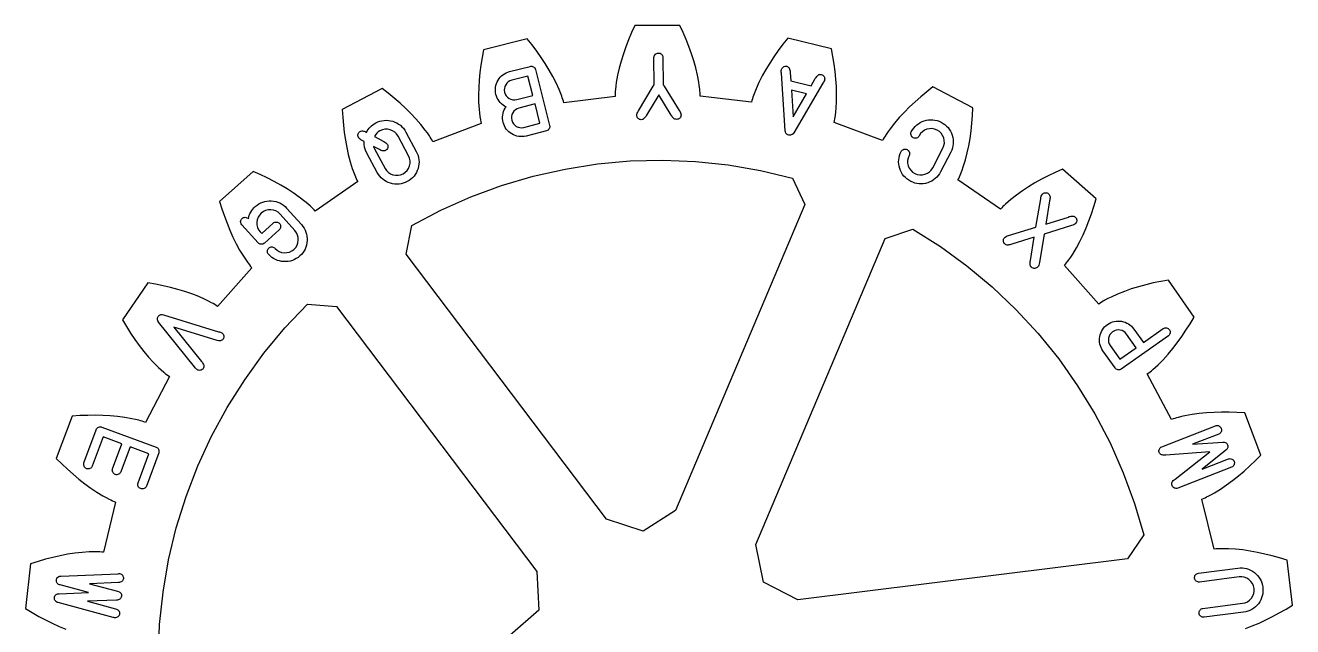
# Model space of a CAD drawing. Extents: x 6 to 255, y 30 to 363.
# Drawn here: x 88.8 to 171.8, y 240.1 to 279.5 of the extents above; entities that cross this region are included whole.
import ezdxf

# ---------------------------------------------------------------- set-up
doc = ezdxf.new("R2010")
doc.units = 0
doc.layers.add('Cut', color=7, linetype='CONTINUOUS')
doc.layers.add('Engrave', color=7, linetype='CONTINUOUS')

msp = doc.modelspace()

# ---------------------------------------------------------------- linework, layer by layer
at = {"layer": 'Cut', "color": 7}
for p, q in [((128.710361, 279.536975), (128.499384, 279.071289)), ((131.661808, 279.54554), (128.710361, 279.536975)), ((131.661737, 279.545469), (131.661808, 279.54554)), ((131.87542, 279.080685), (131.661737, 279.545469)), ((121.652476, 278.660601), (118.788484, 277.946068)), ((121.971195, 278.260733), (121.652476, 278.660601)), ((122.275042, 277.856358), (121.971195, 278.260733)), ((128.303281, 278.605152), (128.123408, 278.138114)), ((128.499384, 279.071289), (128.303281, 278.605152)), ((132.074227, 278.614999), (131.87542, 279.080685)), ((132.256354, 278.149764), (132.074227, 278.614999)), ((138.407694, 278.305745), (138.106103, 277.899566)), ((138.724613, 278.707416), (138.407694, 278.305745)), ((141.59221, 278.009113), (138.724613, 278.707416)), ((118.695168, 277.443416), (118.616726, 276.943469)), ((118.788484, 277.946068), (118.695168, 277.443416)), ((122.56401, 277.447474), (122.275042, 277.856358)), ((122.836749, 277.034984), (122.56401, 277.447474)), ((127.959765, 277.671527), (127.813702, 277.204939)), ((128.123408, 278.138114), (127.959765, 277.671527)), ((132.422702, 277.683628), (132.256354, 278.149764)), ((132.571471, 277.217942), (132.422702, 277.683628)), ((137.81984, 277.489781), (137.549354, 277.075487)), ((138.106103, 277.899566), (137.81984, 277.489781)), ((141.688684, 277.506461), (141.59221, 278.009113)), ((141.769829, 277.007415), (141.688684, 277.506461)), ((118.616726, 276.943469), (118.553613, 276.447579)), ((123.09236, 276.618436), (122.836749, 277.034984)), ((123.330387, 276.197831), (123.09236, 276.618436)), ((127.686124, 276.738803), (127.57838, 276.273568)), ((127.813702, 277.204939), (127.686124, 276.738803)), ((132.701754, 276.752256), (132.571471, 277.217942)), ((132.811751, 276.287923), (132.701754, 276.752256)), ((137.296, 276.657587), (137.060226, 276.23563)), ((137.549354, 277.075487), (137.296, 276.657587)), ((141.835645, 276.511526), (141.769829, 277.007415)), ((118.50673, 275.955295), (118.476525, 275.467069)), ((118.553613, 276.447579), (118.50673, 275.955295)), ((123.548578, 275.772718), (123.330387, 276.197831)), ((123.74513, 275.343548), (123.548578, 275.772718)), ((127.493177, 275.809234), (127.459817, 275.577519)), ((127.57838, 276.273568), (127.493177, 275.809234)), ((132.899659, 275.82404), (132.811751, 276.287923)), ((132.934371, 275.592775), (132.899659, 275.82404)), ((136.84474, 275.809164), (136.650441, 275.379092)), ((137.060226, 276.23563), (136.84474, 275.809164)), ((141.885236, 276.019693), (141.835645, 276.511526)), ((141.918146, 275.531467), (141.885236, 276.019693)), ((112.145803, 275.405758), (109.536069, 274.027184)), ((112.551079, 275.093798), (112.145803, 275.405758)), ((112.942833, 274.774175), (112.551079, 275.093798)), ((118.476525, 275.467069), (118.4639, 274.983802)), ((118.4639, 274.983802), (118.470663, 274.506395)), ((123.833941, 275.12716), (123.74513, 275.343548)), ((123.915536, 274.909419), (123.833941, 275.12716)), ((127.412044, 275.001385), (127.410659, 274.886879)), ((127.416545, 275.116341), (127.412044, 275.001385)), ((127.424208, 275.231297), (127.416545, 275.116341)), ((127.433671, 275.346704), (127.424208, 275.231297)), ((127.459817, 275.577519), (127.433671, 275.346704)), ((132.96142, 275.361961), (132.934371, 275.592775)), ((132.971784, 275.246554), (132.96142, 275.361961)), ((132.980347, 275.131598), (132.971784, 275.246554)), ((132.985309, 275.016641), (132.980347, 275.131598)), ((132.987618, 274.902136), (132.985309, 275.016641)), ((136.48229, 274.944062), (136.444873, 274.834515)), ((136.562533, 275.162253), (136.48229, 274.944062)), ((136.650441, 275.379092), (136.562533, 275.162253)), ((141.933472, 275.04865), (141.918146, 275.531467)), ((141.928971, 274.571243), (141.933472, 275.04865)), ((147.845404, 275.191107), (147.455455, 274.869229)), ((148.249329, 275.505321), (147.845404, 275.191107)), ((150.866276, 274.141173), (148.249329, 275.505321)), ((113.321061, 274.446437), (112.942833, 274.774175)), ((113.684414, 274.111035), (113.321061, 274.446437)), ((114.032438, 273.767969), (113.684414, 274.111035)), ((118.470663, 274.506395), (118.499065, 274.0353)), ((123.953403, 274.800323), (123.915536, 274.909419)), ((123.988568, 274.690326), (123.953403, 274.800323)), ((124.021477, 274.580328), (123.988568, 274.690326)), ((124.050779, 274.469429), (124.021477, 274.580328)), ((127.410659, 274.886879), (124.050779, 274.469429)), ((136.3493, 274.50317), (132.987618, 274.902136)), ((136.378152, 274.614069), (136.3493, 274.50317)), ((136.410161, 274.724518), (136.378152, 274.614069)), ((136.444873, 274.834515), (136.410161, 274.724518)), ((141.881638, 273.86708), (141.903727, 274.099697)), ((141.903727, 274.099697), (141.928971, 274.571243)), ((146.71748, 274.202031), (146.371259, 273.857163)), ((147.07948, 274.539237), (146.71748, 274.202031)), ((147.455455, 274.869229), (147.07948, 274.539237)), ((150.839679, 273.629955), (150.866276, 274.141173)), ((109.536069, 274.027184), (109.565372, 273.516417)), ((109.565372, 273.516417), (109.6091, 273.012412)), ((114.364233, 273.416338), (114.032438, 273.767969)), ((114.677997, 273.055691), (114.364233, 273.416338)), ((118.499065, 274.0353), (118.522054, 273.802682)), ((118.522054, 273.802682), (118.552256, 273.571868)), ((118.552256, 273.571868), (118.570282, 273.457362)), ((118.570282, 273.457362), (118.590571, 273.344209)), ((118.590571, 273.344209), (118.61356, 273.231507)), ((141.76805, 273.183653), (141.793744, 273.295454)), ((141.793744, 273.295454), (141.815833, 273.408156)), ((141.815833, 273.408156), (141.83566, 273.52176)), ((141.83566, 273.52176), (141.852786, 273.636265)), ((141.852786, 273.636265), (141.881638, 273.86708)), ((146.041718, 273.503277), (145.730209, 273.141278)), ((146.371259, 273.857163), (146.041718, 273.503277)), ((150.799107, 273.125951), (150.839679, 273.629955)), ((109.6091, 273.012412), (109.666353, 272.515621)), ((109.666353, 272.515621), (109.738483, 272.026493)), ((114.971473, 272.686028), (114.677997, 273.055691)), ((115.108972, 272.497589), (114.971473, 272.686028)), ((115.240607, 272.305545), (115.108972, 272.497589)), ((118.639257, 273.119706), (115.477282, 271.910185)), ((118.61356, 273.231507), (118.639257, 273.119706)), ((144.936785, 271.991714), (141.76805, 273.183653)), ((145.30149, 272.580471), (145.171207, 272.387976)), ((145.438986, 272.770262), (145.30149, 272.580471)), ((145.730209, 273.141278), (145.438986, 272.770262)), ((150.675134, 272.13913), (150.744558, 272.628708)), ((150.744558, 272.628708), (150.799107, 273.125951)), ((109.738483, 272.026493), (109.82594, 271.545029)), ((115.303269, 272.208621), (115.240607, 272.305545)), ((115.364128, 272.110344), (115.303269, 272.208621)), ((115.422283, 272.011167), (115.364128, 272.110344)), ((115.477282, 271.910185), (115.422283, 272.011167)), ((144.991334, 272.092696), (144.936785, 271.991714)), ((145.049037, 272.191874), (144.991334, 272.092696)), ((145.108996, 272.290601), (145.049037, 272.191874)), ((145.171207, 272.387976), (145.108996, 272.290601)), ((150.48895, 271.185218), (150.589931, 271.657666)), ((150.589931, 271.657666), (150.675134, 272.13913)), ((109.82594, 271.545029), (109.929626, 271.073483)), ((109.929626, 271.073483), (110.050893, 270.610953)), ((150.370838, 270.722237), (150.48895, 271.185218)), ((103.694035, 269.970803), (101.490481, 268.007529)), ((104.162426, 269.764783), (103.694035, 269.970803)), ((110.050893, 270.610953), (110.190644, 270.160144)), ((110.190644, 270.160144), (110.269085, 269.940149)), ((122.036134, 269.657493), (124.131946, 270.129942)), ((124.131946, 270.129942), (126.253904, 270.464442)), ((126.253904, 270.464442), (128.393443, 270.659643)), ((128.393443, 270.659643), (130.541098, 270.714191)), ((130.541098, 270.714191), (132.688303, 270.628087)), ((132.688303, 270.628087), (134.824685, 270.401781)), ((134.824685, 270.401781), (136.941685, 270.036626)), ((136.941685, 270.036626), (139.030284, 269.533073)), ((150.072852, 269.832791), (150.156252, 270.04963)), ((150.156252, 270.04963), (150.233342, 270.270526)), ((150.233342, 270.270526), (150.370838, 270.722237)), ((156.7304, 270.117252), (156.263364, 269.908528)), ((158.945227, 268.1657), (156.7304, 270.117252)), ((104.619546, 269.547944), (104.162426, 269.764783)), ((105.064946, 269.320286), (104.619546, 269.547944)), ((105.497722, 269.081808), (105.064946, 269.320286)), ((110.546333, 269.304959), (107.765292, 267.374144)), ((110.269085, 269.940149), (110.353386, 269.72331)), ((110.353386, 269.72331), (110.398016, 269.616468)), ((110.398016, 269.616468), (110.444901, 269.51143)), ((110.444901, 269.51143), (110.494039, 269.407293)), ((110.494039, 269.407293), (110.546333, 269.304959)), ((119.975487, 269.048901), (122.036134, 269.657493)), ((139.030284, 269.533073), (139.850305, 267.805573)), ((149.882161, 269.413538), (149.933554, 269.515872)), ((152.673571, 267.498051), (149.882161, 269.413538)), ((149.933554, 269.515872), (149.982692, 269.620009)), ((149.982692, 269.620009), (150.028675, 269.725949)), ((150.028675, 269.725949), (150.072852, 269.832791)), ((154.931674, 269.217888), (154.512871, 268.965885)), ((155.363549, 269.459071), (154.931674, 269.217888)), ((155.807596, 269.688983), (155.363549, 269.459071)), ((156.263364, 269.908528), (155.807596, 269.688983)), ((105.917876, 268.83206), (105.497722, 269.081808)), ((106.324506, 268.569689), (105.917876, 268.83206)), ((106.714907, 268.295146), (106.324506, 268.569689)), ((107.088177, 268.006178), (106.714907, 268.295146)), ((115.996197, 267.434553), (117.95947, 268.306869)), ((117.95947, 268.306869), (119.975487, 269.048901)), ((153.718997, 268.424464), (153.347079, 268.133692)), ((154.108046, 268.701711), (153.718997, 268.424464)), ((154.512871, 268.965885), (154.108046, 268.701711)), ((101.490481, 268.007529), (101.641051, 267.518852)), ((101.641051, 267.518852), (101.803793, 267.040093)), ((107.267599, 267.856058), (107.088177, 268.006178)), ((107.44116, 267.701431), (107.267599, 267.856058)), ((107.525011, 267.622089), (107.44116, 267.701431)), ((107.607509, 267.540943), (107.525011, 267.622089)), ((107.687753, 267.458896), (107.607509, 267.540943)), ((107.765292, 267.374144), (107.687753, 267.458896)), ((139.850305, 267.805573), (131.372393, 247.754486)), ((152.75066, 267.582803), (152.673571, 267.498051)), ((152.830453, 267.665752), (152.75066, 267.582803)), ((152.9125, 267.746898), (152.830453, 267.665752)), ((152.99635, 267.826691), (152.9125, 267.746898)), ((153.169011, 267.982671), (152.99635, 267.826691)), ((153.347079, 268.133692), (153.169011, 267.982671)), ((158.636873, 267.196461), (158.79691, 267.676122)), ((158.79691, 267.676122), (158.945227, 268.1657)), ((101.803793, 267.040093), (101.978707, 266.571252)), ((114.094232, 266.43556), (115.996197, 267.434553)), ((158.280284, 266.267794), (158.464665, 266.726718)), ((158.464665, 266.726718), (158.636873, 267.196461)), ((101.978707, 266.571252), (102.165793, 266.11323)), ((102.165793, 266.11323), (102.365952, 265.66738)), ((113.721414, 264.559744), (114.094232, 266.43556)), ((145.111697, 265.580831), (146.922599, 266.196185)), ((146.922599, 266.196185), (148.738908, 265.048426)), ((157.871399, 265.386011), (158.082829, 265.820591)), ((158.082829, 265.820591), (158.280284, 266.267794)), ((102.365952, 265.66738), (102.579185, 265.233702)), ((102.579185, 265.233702), (102.807295, 264.813998)), ((136.634237, 245.529745), (145.111697, 265.580831)), ((148.738908, 265.048426), (150.475876, 263.784357)), ((157.40391, 264.559678), (157.645995, 264.964956)), ((157.645995, 264.964956), (157.871399, 265.386011)), ((102.807295, 264.813998), (103.051182, 264.409623)), ((103.051182, 264.409623), (103.179663, 264.214422)), ((103.179663, 264.214422), (103.313553, 264.024181)), ((126.847624, 247.192328), (113.721414, 264.559744)), ((157.07527, 264.079567), (157.143794, 264.172884)), ((157.143794, 264.172884), (157.276782, 264.363576)), ((157.276782, 264.363576), (157.40391, 264.559678)), ((103.601169, 263.664886), (101.362903, 261.124126)), ((103.313553, 264.024181), (103.382527, 263.931765)), ((103.382527, 263.931765), (103.453304, 263.840251)), ((103.453304, 263.840251), (103.526335, 263.751441)), ((103.526335, 263.751441), (103.601169, 263.664886)), ((150.475876, 263.784357), (152.126738, 262.40939)), ((156.858432, 263.811335), (156.932816, 263.898341)), ((159.110223, 261.283649), (156.858432, 263.811335)), ((156.932816, 263.898341), (157.004945, 263.988052)), ((157.004945, 263.988052), (157.07527, 264.079567)), ((96.788994, 262.671302), (95.118747, 260.237384)), ((97.292548, 262.582943), (96.788994, 262.671302)), ((97.788438, 262.481962), (97.292548, 262.582943)), ((98.275311, 262.367457), (97.788438, 262.481962)), ((162.191053, 262.543661), (161.714096, 262.412926)), ((162.677475, 262.660871), (162.191053, 262.543661)), ((163.172914, 262.764558), (162.677475, 262.660871)), ((163.676017, 262.855621), (163.172914, 262.764558)), ((165.359339, 260.43072), (163.676017, 262.855621)), ((98.752718, 262.239427), (98.275311, 262.367457)), ((99.220658, 262.097423), (98.752718, 262.239427)), ((99.677779, 261.94009), (99.220658, 262.097423)), ((100.122727, 261.76698), (99.677779, 261.94009)), ((100.554602, 261.575837), (100.122727, 261.76698)), ((152.126738, 262.40939), (153.683834, 260.929384)), ((159.91627, 261.739417), (159.707095, 261.63528)), ((160.347244, 261.932814), (159.91627, 261.739417)), ((160.791289, 262.10863), (160.347244, 261.932814)), ((161.24751, 262.268216), (160.791289, 262.10863)), ((161.714096, 262.412926), (161.24751, 262.268216)), ((100.764228, 261.473052), (100.554602, 261.575837)), ((100.970248, 261.363956), (100.764228, 261.473052)), ((101.070778, 261.307155), (100.970248, 261.363956)), ((101.169957, 261.248549), (101.070778, 261.307155)), ((101.267331, 261.18769), (101.169957, 261.248549)), ((101.362903, 261.124126), (101.267331, 261.18769)), ((105.777708, 259.711742), (107.257714, 261.269287)), ((107.257714, 261.269287), (109.164186, 261.115562)), ((109.164186, 261.115562), (122.290396, 243.747695)), ((153.683834, 260.929384), (155.140849, 259.3502)), ((159.205344, 261.347213), (159.110223, 261.283649)), ((159.30272, 261.408974), (159.205344, 261.347213)), ((159.401446, 261.46803), (159.30272, 261.408974)), ((159.501977, 261.525283), (159.401446, 261.46803)), ((159.707095, 261.63528), (159.501977, 261.525283)), ((95.118747, 260.237384), (95.38247, 259.798746)), ((164.828286, 259.563363), (165.09832, 259.991181)), ((165.09832, 259.991181), (165.359339, 260.43072)), ((95.38247, 259.798746), (95.654759, 259.372732)), ((95.654759, 259.372732), (95.936515, 258.959791)), ((104.402741, 258.060879), (105.777708, 259.711742)), ((155.140849, 259.3502), (156.491923, 257.679953)), ((164.259364, 258.747398), (164.548334, 259.148618)), ((164.548334, 259.148618), (164.828286, 259.563363)), ((95.936515, 258.959791), (96.228188, 258.559923)), ((96.228188, 258.559923), (96.528878, 258.174482)), ((163.651674, 257.988687), (163.960478, 258.360604)), ((163.960478, 258.360604), (164.259364, 258.747398)), ((96.528878, 258.174482), (96.839936, 257.804818)), ((96.839936, 257.804818), (97.161814, 257.451835)), ((103.138673, 256.323913), (104.402741, 258.060879)), ((156.491923, 257.679953), (157.730297, 255.924504)), ((163.000256, 257.298498), (163.331599, 257.6339)), ((163.331599, 257.6339), (163.651674, 257.988687)), ((97.161814, 257.451835), (97.495413, 257.117785)), ((97.495413, 257.117785), (97.667171, 256.959101)), ((97.667171, 256.959101), (97.842536, 256.806277)), ((97.842536, 256.806277), (97.931796, 256.732795)), ((97.931796, 256.732795), (98.022408, 256.661116)), ((98.022408, 256.661116), (98.113923, 256.592142)), ((162.291132, 256.702528), (162.384451, 256.769248)), ((163.87257, 253.708706), (162.291132, 256.702528)), ((162.384451, 256.769248), (162.475964, 256.838673)), ((162.475964, 256.838673), (162.565674, 256.910802)), ((162.565674, 256.910802), (162.654935, 256.984735)), ((162.654935, 256.984735), (162.829398, 257.138461)), ((162.829398, 257.138461), (163.000256, 257.298498)), ((98.207691, 256.525873), (96.642482, 253.523937)), ((98.113923, 256.592142), (98.207691, 256.525873)), ((101.990913, 254.508053), (103.138673, 256.323913)), ((157.730297, 255.924504), (158.851458, 254.091963)), ((100.964421, 252.620514), (101.990913, 254.508053)), ((166.671193, 254.182956), (166.183418, 254.154104)), ((167.165731, 254.195582), (166.671193, 254.182956)), ((167.666129, 254.19242), (167.165731, 254.195582)), ((168.171485, 254.174832), (167.666129, 254.19242)), ((168.681802, 254.142825), (168.171485, 254.174832)), ((91.830997, 253.93103), (90.791883, 251.16802)), ((92.341313, 253.966192), (91.830997, 253.93103)), ((92.84667, 253.986481), (92.341313, 253.966192)), ((93.347068, 253.991882), (92.84667, 253.986481)), ((93.841155, 253.981957), (93.347068, 253.991882)), ((94.329832, 253.955811), (93.841155, 253.981957)), ((94.810845, 253.912533), (94.329832, 253.955811)), ((95.284646, 253.850772), (94.810845, 253.912533)), ((95.74943, 253.768724), (95.284646, 253.850772)), ((95.97799, 253.719136), (95.74943, 253.768724)), ((96.203394, 253.662333), (95.97799, 253.719136)), ((96.314744, 253.631678), (96.203394, 253.662333)), ((96.425192, 253.598319), (96.314744, 253.631678)), ((96.534739, 253.562254), (96.425192, 253.598319)), ((96.642482, 253.523937), (96.534739, 253.562254)), ((158.851458, 254.091963), (159.85045, 252.189551)), ((163.980315, 253.748376), (163.87257, 253.708706)), ((164.089411, 253.784893), (163.980315, 253.748376)), ((164.199858, 253.818703), (164.089411, 253.784893)), ((164.311208, 253.85026), (164.199858, 253.818703)), ((164.536161, 253.907964), (164.311208, 253.85026)), ((164.764723, 253.958904), (164.536161, 253.907964)), ((165.228604, 254.043657), (164.764723, 253.958904)), ((165.702406, 254.108124), (165.228604, 254.043657)), ((166.183418, 254.154104), (165.702406, 254.108124)), ((169.736245, 251.385675), (168.681802, 254.142825)), ((100.063254, 250.670314), (100.964421, 252.620514)), ((159.85045, 252.189551), (160.722767, 250.226278)), ((90.791883, 251.16802), (91.15253, 250.80557)), ((169.012698, 250.670693), (169.3774, 251.020972)), ((169.3774, 251.020972), (169.736245, 251.385675)), ((91.15253, 250.80557), (91.519489, 250.457096)), ((91.519489, 250.457096), (91.891857, 250.123495)), ((91.891857, 250.123495), (92.270537, 249.804773)), ((99.29192, 248.665115), (100.063254, 250.670314)), ((160.722767, 250.226278), (161.464798, 248.210259)), ((167.882518, 249.710019), (168.265254, 250.014315)), ((168.265254, 250.014315), (168.642132, 250.33484)), ((168.642132, 250.33484), (169.012698, 250.670693)), ((92.270537, 249.804773), (92.654626, 249.502732)), ((92.654626, 249.502732), (93.045478, 249.218272)), ((93.045478, 249.218272), (93.44219, 248.952296)), ((167.09811, 249.155522), (167.493469, 249.423304)), ((167.493469, 249.423304), (167.882518, 249.710019)), ((93.44219, 248.952296), (93.846115, 248.707956)), ((93.846115, 248.707956), (94.050782, 248.594804)), ((94.050782, 248.594804), (94.257703, 248.488412)), ((94.257703, 248.488412), (94.36184, 248.438824)), ((94.36184, 248.438824), (94.466879, 248.390586)), ((94.466879, 248.390586), (94.572819, 248.345506)), ((98.653124, 246.613936), (99.29192, 248.665115)), ((165.864697, 248.500046), (165.971088, 248.542422)), ((166.683817, 245.215002), (165.864697, 248.500046)), ((165.971088, 248.542422), (166.076577, 248.588405)), ((166.076577, 248.588405), (166.181166, 248.636642)), ((166.181166, 248.636642), (166.285302, 248.687133)), ((166.285302, 248.687133), (166.491773, 248.794425)), ((166.491773, 248.794425), (166.695538, 248.908932)), ((166.695538, 248.908932), (167.09811, 249.155522)), ((94.67921, 248.303581), (93.878123, 245.014028)), ((94.572819, 248.345506), (94.67921, 248.303581)), ((131.372393, 247.754486), (129.244574, 246.388987)), ((161.464798, 248.210259), (162.073391, 246.149612)), ((129.244574, 246.388987), (126.847624, 247.192328)), ((98.150021, 244.525337), (98.653124, 246.613936)), ((162.073391, 246.149612), (160.986942, 244.575384)), ((92.952612, 245.038402), (92.481516, 245.006845)), ((93.186131, 245.044703), (92.952612, 245.038402)), ((93.418748, 245.04378), (93.186131, 245.044703)), ((93.534155, 245.040618), (93.418748, 245.04378)), ((93.649562, 245.034755), (93.534155, 245.040618)), ((93.764068, 245.026192), (93.649562, 245.034755)), ((137.137341, 243.052099), (136.634237, 245.529745)), ((166.797872, 245.227627), (166.683817, 245.215002)), ((166.912829, 245.236652), (166.797872, 245.227627)), ((167.027786, 245.242953), (166.912829, 245.236652)), ((167.143193, 245.247016), (167.027786, 245.242953)), ((167.37581, 245.249324), (167.143193, 245.247016)), ((167.60978, 245.244361), (167.37581, 245.249324)), ((168.080876, 245.21551), (167.60978, 245.244361)), ((168.555578, 245.164569), (168.080876, 245.21551)), ((169.033885, 245.093792), (168.555578, 245.164569)), ((169.514447, 245.004982), (169.033885, 245.093792)), ((89.109014, 244.258051), (88.76144, 241.326892)), ((89.595888, 244.414483), (89.109014, 244.258051)), ((90.08186, 244.555134), (89.595888, 244.414483)), ((90.566029, 244.680459), (90.08186, 244.555134)), ((91.048845, 244.789106), (90.566029, 244.680459)), ((91.528957, 244.880619), (91.048845, 244.789106)), ((92.006814, 244.953651), (91.528957, 244.880619)), ((92.481516, 245.006845), (92.006814, 244.953651)), ((93.878123, 245.014028), (93.764068, 245.026192)), ((97.784866, 242.407887), (98.150021, 244.525337)), ((160.986942, 244.575384), (139.38327, 241.892166)), ((169.997714, 244.899043), (169.514447, 245.004982)), ((170.482787, 244.776873), (169.997714, 244.899043)), ((170.969209, 244.638474), (170.482787, 244.776873)), ((171.457434, 244.4852), (170.969209, 244.638474)), ((171.821237, 241.555842), (171.457434, 244.4852)), ((122.290396, 243.747695), (122.408508, 241.222262)), ((139.38327, 241.892166), (137.137341, 243.052099)), ((97.558561, 240.271502), (97.784866, 242.407887)), ((88.76144, 241.326892), (89.198274, 241.061366)), ((89.198274, 241.061366), (89.637813, 240.810716)), ((122.408508, 241.222262), (120.514659, 239.547956)), ((170.507129, 240.797582), (170.947571, 241.034707)), ((170.947571, 241.034707), (171.385305, 241.288063)), ((171.385305, 241.288063), (171.821237, 241.555842)), ((89.637813, 240.810716), (90.079155, 240.575844)), ((90.079155, 240.575844), (90.522752, 240.3572)), ((90.522752, 240.3572), (90.968602, 240.15614)), ((90.968602, 240.15614), (91.415804, 239.973112)), ((97.472456, 238.12475), (97.558561, 240.271502)), ((168.725984, 240.022189), (169.174087, 240.187187)), ((169.174087, 240.187187), (169.620389, 240.372919)), ((169.620389, 240.372919), (170.064887, 240.576234)), ((170.064887, 240.576234), (170.507129, 240.797582))]:
    msp.add_line(p, q, dxfattribs=at)
at = {"layer": 'Engrave', "color": 5}
for p, q in [((129.977364, 275.648775), (129.963288, 277.439309)), ((130.54463, 277.443886), (130.558706, 275.65335)), ((120.499642, 276.517167), (121.837502, 276.858556)), ((122.191028, 276.648773), (123.125354, 272.987263)), ((120.499642, 276.517167), (120.499642, 276.517167)), ((121.699591, 276.223376), (120.643385, 275.953858)), ((122.023012, 274.955929), (121.699591, 276.223376)), ((138.563051, 272.642577), (138.317327, 276.404444)), ((138.894939, 276.447116), (138.930149, 275.901145)), ((138.930149, 275.901145), (140.259702, 275.586839)), ((141.032957, 275.762488), (139.128769, 272.508859)), ((140.259646, 275.586868), (140.535604, 276.059276)), ((120.966806, 274.686412), (122.023012, 274.955929)), ((128.944288, 273.943033), (129.9171, 275.549467)), ((130.273276, 274.982515), (129.469766, 273.656476)), ((129.9171, 275.549467), (129.977364, 275.648775)), ((131.097525, 273.669263), (130.273276, 274.982515)), ((130.558706, 275.65335), (130.558712, 275.653353)), ((130.558712, 275.653353), (130.620518, 275.555002)), ((130.620518, 275.555002), (131.618455, 273.964057)), ((138.968906, 275.294615), (139.078607, 273.560165)), ((139.953341, 275.061895), (138.968906, 275.294615)), ((139.078607, 273.560165), (139.953341, 275.061895)), ((140.259702, 275.586839), (140.259646, 275.586868)), ((120.966806, 274.686412), (120.966806, 274.686412)), ((122.166753, 274.392621), (121.110549, 274.123103)), ((122.490174, 273.125174), (122.166753, 274.392621)), ((111.120327, 272.526364), (111.12034, 272.526351)), ((113.69843, 272.554971), (114.386153, 271.27458)), ((121.433971, 272.855656), (122.490174, 273.125174)), ((121.433971, 272.855656), (121.433971, 272.855656)), ((122.915574, 272.633737), (121.577711, 272.292348)), ((138.568686, 272.641254), (138.563051, 272.642577)), ((139.128769, 272.508859), (139.123134, 272.510182)), ((110.963408, 271.933922), (110.827439, 272.002775)), ((111.92343, 271.436617), (111.581451, 271.612575)), ((111.635473, 272.255311), (112.246833, 271.940269)), ((113.873997, 270.999488), (113.18627, 272.279883)), ((147.345569, 272.303304), (147.345569, 272.303296)), ((111.82537, 269.899128), (111.137644, 271.179521)), ((111.649801, 271.454611), (112.337524, 270.174218)), ((148.23073, 270.212688), (148.89613, 271.504823)), ((149.412997, 271.238655), (148.747596, 269.94652)), ((105.884403, 267.565207), (106.857755, 266.485879)), ((154.99961, 266.326645), (155.307802, 268.179212)), ((155.89318, 268.054374), (155.639156, 266.524836)), ((106.426018, 266.096536), (105.452664, 267.175864)), ((155.639177, 266.524847), (157.119981, 266.984446)), ((102.947062, 266.481963), (102.947057, 266.481973)), ((104.017754, 265.294701), (102.947062, 266.481963)), ((104.157475, 266.007837), (104.254813, 265.899903)), ((104.254813, 265.899903), (105.010341, 266.581253)), ((105.399689, 266.149517), (104.428292, 265.273497)), ((153.206137, 265.769466), (154.99961, 266.326645)), ((155.529769, 265.86429), (155.221577, 264.011726)), ((157.323242, 266.421471), (155.529769, 265.86429)), ((155.639156, 266.524836), (155.639177, 266.524847)), ((154.890213, 265.666091), (153.409409, 265.206491)), ((154.636189, 264.136553), (154.890213, 265.666091)), ((97.465181, 260.470688), (97.465155, 260.470696)), ((97.494351, 260.099575), (97.497632, 260.104391)), ((99.85652, 257.161518), (97.494351, 260.099575)), ((97.817537, 260.575828), (97.820818, 260.580617)), ((97.820818, 260.580617), (101.423552, 259.470512)), ((101.257721, 258.915583), (98.494596, 259.77205)), ((98.494596, 259.77205), (100.310973, 257.520565)), ((163.6782, 259.195616), (160.587737, 257.021063)), ((161.560695, 258.416521), (160.933418, 259.308003)), ((161.408874, 259.64255), (162.036148, 258.751071)), ((161.408874, 259.64255), (161.408874, 259.64255)), ((162.036148, 258.751071), (163.34365, 259.671072)), ((159.863644, 258.555274), (160.490918, 257.663795)), ((159.863644, 258.555274), (159.863644, 258.555274)), ((160.490918, 257.663795), (161.560695, 258.416521)), ((160.182737, 257.091519), (159.38819, 258.220727)), ((92.604343, 250.865448), (93.409251, 253.047141)), ((93.854063, 252.573214), (93.149761, 250.664213)), ((93.782578, 253.219236), (97.327831, 251.911261)), ((95.081269, 252.120451), (93.854063, 252.573214)), ((163.241579, 251.92749), (166.763083, 253.298119)), ((166.973945, 252.756356), (165.25925, 252.088947)), ((94.477586, 250.48418), (95.081269, 252.120451)), ((95.626687, 251.919217), (95.023006, 250.282946)), ((96.85389, 251.466457), (95.626687, 251.919217)), ((163.24159, 251.927482), (163.241579, 251.92749)), ((165.25925, 252.088947), (167.238994, 252.235661)), ((167.449878, 251.693877), (165.891868, 250.463625)), ((167.238994, 252.235661), (167.241111, 252.230237)), ((167.447761, 251.6993), (167.449878, 251.693877)), ((96.149596, 249.557472), (96.85389, 251.466457)), ((97.499924, 251.537936), (96.695016, 249.35624)), ((166.401757, 251.597875), (163.517175, 251.37971)), ((164.128693, 249.80858), (166.401757, 251.597875)), ((165.891868, 250.463625), (167.606564, 251.131031)), ((167.817426, 250.589268), (164.295923, 249.218639)), ((91.115443, 243.453315), (94.844242, 243.60844)), ((165.643668, 243.641293), (168.238447, 243.974774)), ((168.312552, 243.398157), (165.717775, 243.064676)), ((92.899637, 242.377228), (91.051102, 242.875539)), ((94.871077, 243.035112), (92.961092, 242.955313)), ((92.961092, 242.955313), (94.806738, 242.457323)), ((94.525787, 240.748358), (90.922445, 241.719921)), ((90.986776, 242.297723), (92.899648, 242.377199)), ((94.742404, 241.879523), (92.832422, 241.799725)), ((92.832422, 241.799725), (94.678068, 241.301736)), ((92.899648, 242.377199), (92.899637, 242.377228)), ((165.940094, 241.334825), (168.534871, 241.668306)), ((168.60898, 241.091686), (166.014204, 240.758208))]:
    msp.add_line(p, q, dxfattribs=at)
for points in [[(129.963288, 277.439309), (129.962582, 277.518758), (129.991109, 277.587778), (130.048867, 277.646369)], [(130.048867, 277.646369), (130.104624, 277.703007), (130.172226, 277.731641), (130.251673, 277.732271)], [(130.251673, 277.732271), (130.331124, 277.732977), (130.400137, 277.705419), (130.458712, 277.649599)], [(130.458712, 277.649599), (130.515365, 277.591906), (130.544004, 277.523335), (130.54463, 277.443886)], [(121.837502, 276.858556), (121.914487, 276.878206), (121.988094, 276.867988), (122.058321, 276.827904)], [(122.058321, 276.827904), (122.127146, 276.785468), (122.171382, 276.725758), (122.191028, 276.648773)], [(138.317327, 276.404444), (138.300111, 276.500112), (138.299088, 276.580006), (138.314258, 276.644127)], [(138.314258, 276.644127), (138.332535, 276.721445), (138.37665, 276.781707), (138.446602, 276.824912)], [(138.446602, 276.824912), (138.514219, 276.866679), (138.586689, 276.878419), (138.664013, 276.860133)], [(138.664013, 276.860133), (138.741335, 276.841856), (138.797105, 276.799798), (138.831325, 276.733961)], [(138.831325, 276.733961), (138.863207, 276.666685), (138.884412, 276.57107), (138.894939, 276.447116)], [(119.608062, 275.014683), (119.523734, 275.345158), (119.56898, 275.657698), (119.743799, 275.952303)], [(119.743799, 275.952303), (119.917219, 276.244549), (120.169167, 276.432837), (120.499642, 276.517167)], [(120.643385, 275.953858), (120.46876, 275.909299), (120.335294, 275.809243), (120.242988, 275.653691)], [(140.535604, 276.059276), (140.600515, 276.165399), (140.663232, 276.241176), (140.723754, 276.286606)], [(140.723754, 276.286606), (140.781945, 276.330598), (140.849701, 276.343455), (140.927021, 276.325177)], [(140.927021, 276.325177), (141.004342, 276.306898), (141.064827, 276.263726), (141.108475, 276.195661)], [(141.143032, 275.975419), (141.12788, 275.9113), (141.091188, 275.840323), (141.032957, 275.762488)], [(141.108475, 276.195661), (141.149797, 276.126159), (141.161316, 276.052745), (141.143032, 275.975419)], [(120.173649, 274.256022), (119.880921, 274.431321), (119.692392, 274.684208), (119.608062, 275.014683)], [(120.242988, 275.653691), (120.150684, 275.498139), (120.126812, 275.33305), (120.171374, 275.158423)], [(120.171374, 275.158423), (120.215933, 274.983798), (120.315988, 274.850333), (120.471538, 274.758029)], [(120.075227, 273.183928), (119.990899, 273.514401), (120.035444, 273.825763), (120.208862, 274.118013)], [(120.266944, 274.207831), (120.234906, 274.223653), (120.203808, 274.239716), (120.173649, 274.256022)], [(120.208862, 274.118013), (120.227045, 274.148651), (120.246405, 274.178591), (120.266944, 274.207831)], [(120.471538, 274.758029), (120.627092, 274.665725), (120.792181, 274.641852), (120.966806, 274.686412)], [(121.110549, 274.123103), (120.935922, 274.078544), (120.802457, 273.978487), (120.710153, 273.822933)], [(111.730311, 273.14764), (112.083697, 273.337452), (112.452807, 273.37513), (112.837642, 273.260673)], [(120.710153, 273.822933), (120.617848, 273.667383), (120.593976, 273.502295), (120.638535, 273.32767)], [(120.638535, 273.32767), (120.683096, 273.153044), (120.783153, 273.019578), (120.938705, 272.927274)], [(128.830302, 273.651449), (128.829597, 273.7309), (128.867592, 273.828094), (128.944288, 273.943033)], [(128.919091, 273.448659), (128.860516, 273.5044), (128.83092, 273.571996), (128.830302, 273.651449)], [(129.123246, 273.363058), (129.043797, 273.362353), (128.975746, 273.390886), (128.919091, 273.448659)], [(129.328936, 273.451887), (129.271259, 273.393296), (129.202695, 273.363686), (129.123246, 273.363058)], [(129.469766, 273.656476), (129.431636, 273.576722), (129.384693, 273.508525), (129.328936, 273.451887)], [(131.244456, 273.466936), (131.185881, 273.522677), (131.136904, 273.590119), (131.097525, 273.669263)], [(131.448614, 273.381333), (131.369163, 273.380628), (131.30111, 273.409162), (131.244456, 273.466936)], [(131.654303, 273.470162), (131.596624, 273.411571), (131.528061, 273.381961), (131.448614, 273.381333)], [(131.618455, 273.964057), (131.696865, 273.850334), (131.736379, 273.753746), (131.736996, 273.674293)], [(131.736996, 273.674293), (131.737702, 273.594842), (131.710138, 273.526798), (131.654303, 273.470162)], [(146.828724, 272.569457), (147.012376, 272.926087), (147.296042, 273.165821), (147.679719, 273.28866)], [(147.679719, 273.28866), (148.060786, 273.410665), (148.429633, 273.379842), (148.78626, 273.196191)], [(110.566615, 272.426915), (110.589531, 272.503016), (110.635988, 272.559864), (110.705984, 272.597457)], [(110.705984, 272.597457), (110.775977, 272.635056), (110.849483, 272.641548), (110.926501, 272.616931)], [(110.926501, 272.616931), (110.993811, 272.598092), (111.05842, 272.567903), (111.120327, 272.526364)], [(111.12034, 272.526351), (111.252129, 272.792911), (111.455453, 273.000008), (111.730311, 273.14764)], [(112.005401, 272.635481), (111.838096, 272.545618), (111.714787, 272.418895), (111.635473, 272.255311)], [(112.669325, 272.70173), (112.4384, 272.771267), (112.217092, 272.749184), (112.005401, 272.635481)], [(113.18627, 272.279883), (113.072567, 272.491573), (112.900251, 272.632188), (112.669325, 272.70173)], [(112.837642, 273.260673), (113.221687, 273.143594), (113.508616, 272.90836), (113.69843, 272.554971)], [(120.642909, 272.428801), (120.348784, 272.601744), (120.159556, 272.853452), (120.075227, 273.183928)], [(120.938705, 272.927274), (121.094255, 272.834969), (121.259344, 272.811097), (121.433971, 272.855656)], [(123.093985, 272.769262), (123.052029, 272.698556), (122.992559, 272.653381), (122.915574, 272.633737)], [(123.125354, 272.987263), (123.145004, 272.910278), (123.134547, 272.837611), (123.093985, 272.769262)], [(138.611628, 272.481758), (138.579945, 272.533055), (138.565631, 272.586221), (138.568686, 272.641254)], [(138.792413, 272.349413), (138.715091, 272.367691), (138.654829, 272.411805), (138.611628, 272.481758)], [(139.123134, 272.510182), (139.101223, 272.459604), (139.063675, 272.418698), (139.01049, 272.387463)], [(146.813087, 272.348635), (146.78713, 272.425213), (146.792342, 272.49882), (146.828724, 272.569457)], [(147.855114, 272.734059), (147.625435, 272.660516), (147.455586, 272.516931), (147.345569, 272.303304)], [(148.520091, 272.679346), (148.306458, 272.789358), (148.084799, 272.807596), (147.855114, 272.734059)], [(148.950846, 272.169801), (148.877303, 272.399482), (148.733718, 272.56933), (148.520091, 272.679346)], [(148.78626, 273.196191), (149.14289, 273.012542), (149.383069, 272.729739), (149.506797, 272.347783)], [(110.587464, 272.203834), (110.549865, 272.273829), (110.542915, 272.348189), (110.566615, 272.426915)], [(110.827439, 272.002775), (110.705051, 272.06682), (110.62506, 272.133839), (110.587464, 272.203834)], [(111.137644, 271.179521), (111.006516, 271.423648), (110.948438, 271.675115), (110.963408, 271.933922)], [(111.581451, 271.612575), (111.598578, 271.560188), (111.621361, 271.507533), (111.649801, 271.454611)], [(112.246833, 271.940269), (112.36922, 271.876224), (112.449212, 271.809204), (112.486807, 271.739207)], [(112.486807, 271.739207), (112.524405, 271.669214), (112.531742, 271.596166), (112.508821, 271.520063)], [(121.577711, 272.292348), (121.247237, 272.20802), (120.935637, 272.253504), (120.642909, 272.428801)], [(139.01049, 272.387463), (138.942423, 272.343821), (138.869731, 272.331138), (138.792413, 272.349413)], [(146.954062, 272.17795), (146.883426, 272.214325), (146.836434, 272.27122), (146.813087, 272.348635)], [(147.177468, 272.16099), (147.099168, 272.13592), (147.024699, 272.141573), (146.954062, 272.17795)], [(147.345569, 272.303296), (147.309194, 272.232661), (147.25316, 272.185226), (147.177468, 272.16099)], [(148.89613, 271.504823), (149.006144, 271.718457), (149.024383, 271.940116), (148.950846, 272.169801)], [(149.506797, 272.347783), (149.627912, 271.964995), (149.596646, 271.595285), (149.412997, 271.238655)], [(112.147749, 271.326134), (112.069942, 271.348134), (111.995169, 271.384961), (111.92343, 271.436617)], [(112.368269, 271.345581), (112.298276, 271.307984), (112.224769, 271.301502), (112.147749, 271.326134)], [(112.508821, 271.520063), (112.485114, 271.441339), (112.438263, 271.383179), (112.368269, 271.345581)], [(113.940243, 270.335564), (114.009782, 270.56649), (113.9877, 270.787798), (113.873997, 270.999488)], [(114.386153, 271.27458), (114.575965, 270.921192), (114.613185, 270.552935), (114.497813, 270.169807)], [(146.073439, 270.169448), (145.949713, 270.551402), (145.979675, 270.920693), (146.163326, 271.277321)], [(146.163326, 271.277321), (146.199701, 271.347958), (146.257039, 271.395812), (146.335339, 271.420882)], [(146.335339, 271.420882), (146.41103, 271.445118), (146.484194, 271.43905), (146.554832, 271.402678)], [(146.680168, 271.011169), (146.570156, 270.797538), (146.551919, 270.575879), (146.625455, 270.346195)], [(146.554832, 271.402678), (146.625469, 271.366302), (146.673765, 271.309825), (146.699721, 271.233247)], [(146.699721, 271.233247), (146.72307, 271.155834), (146.716552, 271.081808), (146.680168, 271.011169)], [(112.337524, 270.174218), (112.45123, 269.962527), (112.623546, 269.821912), (112.854472, 269.752374)], [(113.518397, 269.818621), (113.730088, 269.932324), (113.870703, 270.104639), (113.940243, 270.335564)], [(114.497813, 270.169807), (114.38165, 269.784055), (114.146875, 269.496273), (113.793486, 269.306461)], [(146.79006, 269.319786), (146.43343, 269.503438), (146.194556, 269.786659), (146.073439, 270.169448)], [(146.625455, 270.346195), (146.698997, 270.116513), (146.842581, 269.946665), (147.056207, 269.836649)], [(147.721185, 269.781936), (147.950866, 269.855478), (148.120714, 269.999062), (148.23073, 270.212688)], [(148.747596, 269.94652), (148.563945, 269.589892), (148.281586, 269.350575), (147.900519, 269.228571)], [(112.68734, 269.197363), (112.302506, 269.311818), (112.015182, 269.54574), (111.82537, 269.899128)], [(113.793486, 269.306461), (113.440098, 269.116649), (113.071383, 269.080283), (112.68734, 269.197363)], [(112.854472, 269.752374), (113.085397, 269.682833), (113.306705, 269.704915), (113.518397, 269.818621)], [(147.900519, 269.228571), (147.516843, 269.10573), (147.14669, 269.136135), (146.79006, 269.319786)], [(147.056207, 269.836649), (147.269841, 269.726636), (147.4915, 269.708398), (147.721185, 269.781936)], [(155.307802, 268.179212), (155.324541, 268.316328), (155.359019, 268.414825), (155.411236, 268.474704)], [(155.411236, 268.474704), (155.463459, 268.534583), (155.530583, 268.567324), (155.612607, 268.572928)], [(155.612607, 268.572928), (155.691898, 268.578343), (155.761482, 268.554939), (155.821361, 268.502715)], [(155.821361, 268.502715), (155.88124, 268.450492), (155.914617, 268.384097), (155.921493, 268.303532)], [(155.921493, 268.303532), (155.925638, 268.222781), (155.9162, 268.139728), (155.89318, 268.054374)], [(103.376843, 266.873464), (103.434006, 267.183353), (103.58563, 267.44926), (103.831718, 267.671186)], [(103.831718, 267.671186), (104.129614, 267.939829), (104.479075, 268.064485), (104.880103, 268.045153)], [(104.849998, 267.462191), (104.609152, 267.474627), (104.399504, 267.400378), (104.221055, 267.239446)], [(105.452664, 267.175864), (105.291737, 267.354314), (105.090849, 267.449756), (104.849998, 267.462191)], [(104.880103, 268.045153), (105.28099, 268.023087), (105.615757, 267.863105), (105.884403, 267.565207)], [(102.947057, 266.481973), (102.893847, 266.540976), (102.869362, 266.61153), (102.873601, 266.693637)], [(102.873601, 266.693637), (102.877693, 266.773007), (102.909243, 266.839298), (102.96825, 266.892509)], [(102.96825, 266.892509), (103.027254, 266.945718), (103.097091, 266.969552), (103.17776, 266.96401)], [(103.17776, 266.96401), (103.258569, 266.961205), (103.32493, 266.931023), (103.376843, 266.873464)], [(103.93473, 266.636781), (103.922295, 266.395934), (103.996543, 266.186287), (104.157475, 266.007837)], [(104.221055, 267.239446), (104.042607, 267.078518), (103.947166, 266.87763), (103.93473, 266.636781)], [(105.010341, 266.581253), (105.069345, 266.634463), (105.139252, 266.659665), (105.220063, 266.65686)], [(105.220063, 266.65686), (105.300731, 266.651322), (105.367671, 266.619052), (105.420882, 266.560052)], [(157.119981, 266.984446), (157.201413, 267.018853), (157.283142, 267.038856), (157.365168, 267.044456)], [(157.365168, 267.044456), (157.444458, 267.049872), (157.514043, 267.026467), (157.573924, 266.974244)], [(157.573924, 266.974244), (157.633803, 266.922021), (157.667179, 266.855626), (157.674053, 266.77506)], [(157.674053, 266.77506), (157.678198, 266.694308), (157.654157, 266.623992), (157.60193, 266.564113)], [(105.494552, 266.352492), (105.490319, 266.270384), (105.458698, 266.202726), (105.399689, 266.149517)], [(105.420882, 266.560052), (105.474091, 266.501048), (105.498648, 266.431861), (105.494552, 266.352492)], [(106.648763, 265.46759), (106.661198, 265.708439), (106.58695, 265.918087), (106.426018, 266.096536)], [(106.857755, 266.485879), (107.126402, 266.187983), (107.25041, 265.839241), (107.22978, 265.439653)], [(157.60193, 266.564113), (157.549707, 266.504235), (157.456811, 266.456687), (157.323242, 266.421471)], [(104.218782, 265.201996), (104.137973, 265.204801), (104.070964, 265.235702), (104.017754, 265.294701)], [(104.428292, 265.273497), (104.36929, 265.220286), (104.299453, 265.196452), (104.218782, 265.201996)], [(104.720289, 264.949708), (104.779293, 265.002917), (104.8492, 265.02812), (104.930011, 265.025315)], [(104.930011, 265.025315), (105.010679, 265.019777), (105.077618, 264.987506), (105.130827, 264.928504)], [(106.362436, 264.864927), (106.540885, 265.025856), (106.636327, 265.226743), (106.648763, 265.46759)], [(107.22978, 265.439653), (107.209008, 265.037327), (107.049675, 264.701842), (106.751781, 264.433196)], [(152.859427, 265.416158), (152.852548, 265.496722), (152.875222, 265.566943), (152.927449, 265.626822)], [(152.955466, 265.216696), (152.895589, 265.26892), (152.863576, 265.335407), (152.859427, 265.416158)], [(152.927449, 265.626822), (152.979673, 265.6867), (153.072569, 265.734249), (153.206137, 265.769466)], [(153.168323, 265.146764), (153.086297, 265.141155), (153.015345, 265.164466), (152.955466, 265.216696)], [(153.409409, 265.206491), (153.327975, 265.172087), (153.247613, 265.152178), (153.168323, 265.146764)], [(104.699096, 264.539172), (104.645886, 264.598175), (104.621401, 264.668729), (104.62564, 264.750836)], [(104.62564, 264.750836), (104.629732, 264.830206), (104.661282, 264.896497), (104.720289, 264.949708)], [(105.703608, 264.063333), (105.30258, 264.082663), (104.967743, 264.241276), (104.699096, 264.539172)], [(105.130827, 264.928504), (105.291755, 264.750057), (105.492644, 264.654615), (105.733492, 264.64218)], [(106.751781, 264.433196), (106.453887, 264.164551), (106.104495, 264.041263), (105.703608, 264.063333)], [(105.733492, 264.64218), (105.974341, 264.629745), (106.183989, 264.703994), (106.362436, 264.864927)], [(154.61198, 263.887676), (154.605101, 263.968241), (154.61317, 264.051201), (154.636189, 264.136553)], [(154.708018, 263.68822), (154.648139, 263.740441), (154.616127, 263.806927), (154.61198, 263.887676)], [(154.920875, 263.618285), (154.838849, 263.612693), (154.767897, 263.636005), (154.708018, 263.68822)], [(155.118146, 263.716231), (155.065923, 263.656354), (155.000166, 263.623705), (154.920875, 263.618285)], [(155.221577, 264.011726), (155.204838, 263.87461), (155.170361, 263.776111), (155.118146, 263.716231)], [(97.421443, 260.250949), (97.405991, 260.331698), (97.420571, 260.404944), (97.465181, 260.470688)], [(97.497632, 260.104391), (97.458176, 260.142877), (97.432779, 260.19173), (97.421443, 260.250949)], [(97.465155, 260.470696), (97.50977, 260.536438), (97.57191, 260.576235), (97.651572, 260.590089)], [(97.651572, 260.590089), (97.711876, 260.603036), (97.767198, 260.598282), (97.817537, 260.575828)], [(159.687622, 259.941981), (159.966555, 260.138248), (160.274771, 260.207025), (160.612272, 260.148314)], [(160.612272, 260.148314), (160.947074, 260.090072), (161.212608, 259.921484), (161.408874, 259.64255)], [(101.423552, 259.470512), (101.519075, 259.452524), (101.594096, 259.425031), (101.648614, 259.388031)], [(101.648614, 259.388031), (101.714356, 259.343414), (101.754699, 259.282075), (101.769642, 259.204016)], [(101.769642, 259.204016), (101.785094, 259.123267), (101.770514, 259.050022), (101.725902, 258.98428)], [(159.18353, 259.143003), (159.240657, 259.479387), (159.408688, 259.745714), (159.687622, 259.941981)], [(160.022166, 259.466525), (159.874776, 259.362817), (159.78558, 259.221862), (159.75458, 259.04366)], [(160.510556, 259.575589), (160.332353, 259.606589), (160.169557, 259.570235), (160.022166, 259.466525)], [(160.933418, 259.308003), (160.82971, 259.455395), (160.688756, 259.544591), (160.510556, 259.575589)], [(163.34365, 259.671072), (163.40863, 259.716792), (163.48162, 259.732607), (163.56262, 259.718517)], [(163.56262, 259.718517), (163.64092, 259.7049), (163.702932, 259.6656), (163.748653, 259.600619)], [(163.798474, 259.383322), (163.78327, 259.303906), (163.743178, 259.241337), (163.6782, 259.195616)], [(163.748653, 259.600619), (163.794375, 259.535641), (163.810982, 259.463208), (163.798474, 259.383322)], [(101.547644, 258.876909), (101.473938, 258.86839), (101.377297, 258.881281), (101.257721, 258.915583)], [(101.725902, 258.98428), (101.681286, 258.918536), (101.621866, 258.882746), (101.547644, 258.876909)], [(159.38819, 258.220727), (159.191922, 258.499661), (159.123702, 258.807087), (159.18353, 259.143003)], [(159.75458, 259.04366), (159.72358, 258.86546), (159.759934, 258.702664), (159.863644, 258.555274)], [(100.310973, 257.520565), (100.387022, 257.422115), (100.435237, 257.33787), (100.455618, 257.26783)], [(100.016291, 256.982829), (99.961773, 257.019828), (99.908516, 257.079391), (99.85652, 257.161518)], [(100.233622, 256.940723), (100.154478, 256.924177), (100.082035, 256.938213), (100.016291, 256.982829)], [(100.420043, 257.060116), (100.375425, 256.994374), (100.313285, 256.954576), (100.233622, 256.940723)], [(100.455618, 257.26783), (100.476519, 257.195096), (100.46466, 257.125858), (100.420043, 257.060116)], [(160.372819, 256.972915), (160.291819, 256.987008), (160.228459, 257.026543), (160.182737, 257.091519)], [(160.587737, 257.021063), (160.522757, 256.975343), (160.451118, 256.959294), (160.372819, 256.972915)], [(93.409251, 253.047141), (93.436753, 253.121683), (93.486928, 253.176499), (93.559775, 253.21159)], [(93.559775, 253.21159), (93.63377, 253.244188), (93.708038, 253.246737), (93.782578, 253.219236)], [(166.763083, 253.298119), (166.837099, 253.327003), (166.911752, 253.324869), (166.987042, 253.291716)], [(167.135696, 252.909769), (167.101903, 252.83631), (167.047986, 252.785173), (166.973945, 252.756356)], [(166.987042, 253.291716), (167.059797, 253.25973), (167.110583, 253.206716), (167.1394, 253.132675)], [(167.1394, 253.132675), (167.168285, 253.058657), (167.167051, 252.984355), (167.135696, 252.909769)], [(97.327831, 251.911261), (97.402373, 251.88376), (97.45628, 251.833921), (97.489552, 251.761745)], [(97.489552, 251.761745), (97.523971, 251.687081), (97.527428, 251.612478), (97.499924, 251.537936)], [(163.076138, 251.551163), (163.047254, 251.625179), (163.049742, 251.698929), (163.083599, 251.772413)], [(163.083599, 251.772413), (163.114884, 251.846972), (163.167547, 251.898662), (163.24159, 251.927482)], [(167.241111, 252.230237), (167.295188, 252.240891), (167.349825, 252.234082), (167.40502, 252.209811)], [(167.40502, 252.209811), (167.480284, 252.176723), (167.532325, 252.123157), (167.561143, 252.049114)], [(167.553682, 251.827864), (167.53012, 251.770866), (167.494813, 251.728011), (167.447761, 251.6993)], [(167.561143, 252.049114), (167.590027, 251.975098), (167.58754, 251.901348), (167.553682, 251.827864)], [(92.612995, 250.645372), (92.579723, 250.717547), (92.576839, 250.790906), (92.604343, 250.865448)], [(163.223228, 251.405666), (163.153986, 251.428623), (163.104957, 251.477122), (163.076138, 251.551163)], [(163.517175, 251.37971), (163.376099, 251.378828), (163.278117, 251.38748), (163.223228, 251.405666)], [(167.606564, 251.131031), (167.680582, 251.159915), (167.755235, 251.15778), (167.830523, 251.124628)], [(167.830523, 251.124628), (167.903277, 251.092642), (167.954063, 251.039628), (167.982884, 250.965587)], [(167.982884, 250.965587), (168.011767, 250.891569), (168.010533, 250.817267), (167.979179, 250.742681)], [(92.776436, 250.492123), (92.701896, 250.519622), (92.647416, 250.570705), (92.612995, 250.645372)], [(92.99752, 250.5035), (92.924671, 250.468411), (92.850977, 250.464619), (92.776436, 250.492123)], [(93.149761, 250.664213), (93.12226, 250.589671), (93.071513, 250.5361), (92.99752, 250.5035)], [(94.486237, 250.264105), (94.452965, 250.336282), (94.450081, 250.40964), (94.477586, 250.48418)], [(94.649681, 250.110856), (94.575139, 250.138357), (94.520658, 250.18944), (94.486237, 250.264105)], [(94.870762, 250.122233), (94.797913, 250.087146), (94.72422, 250.083353), (94.649681, 250.110856)], [(95.023006, 250.282946), (94.995505, 250.208404), (94.944757, 250.154833), (94.870762, 250.122233)], [(167.979179, 250.742681), (167.945387, 250.669226), (167.891469, 250.618088), (167.817426, 250.589268)], [(96.158248, 249.337399), (96.124976, 249.409574), (96.122092, 249.482932), (96.149596, 249.557472)], [(96.321689, 249.18415), (96.247149, 249.211649), (96.192668, 249.262732), (96.158248, 249.337399)], [(96.542772, 249.195527), (96.469924, 249.16044), (96.396229, 249.156648), (96.321689, 249.18415)], [(96.695016, 249.35624), (96.667514, 249.2817), (96.616766, 249.228129), (96.542772, 249.195527)], [(163.919603, 249.384085), (163.89072, 249.458101), (163.891954, 249.532403), (163.923307, 249.606989)], [(164.071964, 249.225041), (163.999209, 249.25703), (163.948422, 249.310044), (163.919603, 249.384085)], [(163.923307, 249.606989), (163.953793, 249.672921), (164.022255, 249.740118), (164.128693, 249.80858)], [(164.295923, 249.218639), (164.221907, 249.189753), (164.147253, 249.191887), (164.071964, 249.225041)], [(90.794377, 243.1966), (90.803161, 243.275566), (90.8387, 243.340828), (90.900996, 243.392387)], [(90.900996, 243.392387), (90.964993, 243.441807), (91.036476, 243.462117), (91.115443, 243.453315)], [(94.844242, 243.60844), (94.872281, 243.615055), (94.90267, 243.616545), (94.935407, 243.612911)], [(94.935407, 243.612911), (95.014373, 243.60411), (95.078672, 243.568677), (95.128304, 243.506612)], [(95.128304, 243.506612), (95.179649, 243.442402), (95.200926, 243.370813), (95.192135, 243.291848)], [(165.392412, 243.31593), (165.382287, 243.394735), (165.402473, 243.465713), (165.45297, 243.528864)], [(165.45297, 243.528864), (165.501297, 243.59369), (165.564863, 243.631167), (165.643668, 243.641293)], [(168.238447, 243.974774), (168.636312, 244.025908), (168.994671, 243.92836), (169.313526, 243.682132)], [(168.956373, 243.223), (168.765494, 243.370401), (168.550887, 243.428787), (168.312552, 243.398157)], [(169.313526, 243.682132), (169.630211, 243.437576), (169.814121, 243.116364), (169.865256, 242.718498)], [(90.855638, 242.985047), (90.806004, 243.047119), (90.785584, 243.117636), (90.794377, 243.1966)], [(91.051102, 242.875539), (90.972138, 242.884323), (90.906983, 242.920826), (90.855638, 242.985047)], [(95.082947, 243.099273), (95.02066, 243.047713), (94.950037, 243.026326), (94.871077, 243.035112)], [(95.192135, 243.291848), (95.183351, 243.212882), (95.146955, 243.14869), (95.082947, 243.099273)], [(165.505214, 243.122348), (165.440141, 243.172599), (165.40254, 243.237126), (165.392412, 243.31593)], [(165.717775, 243.064676), (165.63897, 243.054552), (165.568116, 243.073775), (165.505214, 243.122348)], [(169.288637, 242.644391), (169.258007, 242.882726), (169.147252, 243.075596), (168.956373, 243.223)], [(169.11348, 242.000572), (169.260883, 242.19145), (169.319268, 242.406056), (169.288637, 242.644391)], [(169.865256, 242.718498), (169.91639, 242.320634), (169.819803, 241.962397), (169.575495, 241.643787)], [(90.726979, 241.829429), (90.677347, 241.891501), (90.656926, 241.962019), (90.665718, 242.040985)], [(90.665718, 242.040985), (90.674502, 242.119949), (90.710041, 242.18521), (90.772337, 242.236769)], [(90.922445, 241.719921), (90.84348, 241.728723), (90.778324, 241.765226), (90.726979, 241.829429)], [(90.772337, 242.236769), (90.836334, 242.286189), (90.907814, 242.306507), (90.986776, 242.297723)], [(94.954277, 241.943684), (94.891991, 241.892124), (94.821367, 241.870737), (94.742404, 241.879523)], [(94.806738, 242.457323), (94.885704, 242.448538), (94.950003, 242.413106), (94.999635, 242.351026)], [(95.063466, 242.136261), (95.054681, 242.057296), (95.018285, 241.993103), (94.954277, 241.943684)], [(94.999635, 242.351026), (95.05098, 242.286814), (95.072257, 242.215225), (95.063466, 242.136261)], [(168.534871, 241.668306), (168.773207, 241.698938), (168.966077, 241.809693), (169.11348, 242.000572)], [(94.678068, 241.301736), (94.757032, 241.292952), (94.821331, 241.257519), (94.870965, 241.195437)], [(94.934793, 240.980672), (94.926009, 240.901707), (94.889614, 240.837515), (94.825608, 240.788098)], [(94.870965, 241.195437), (94.92231, 241.131227), (94.943586, 241.059638), (94.934793, 240.980672)], [(165.68884, 241.009462), (165.678716, 241.088265), (165.698901, 241.159243), (165.749396, 241.222396)], [(165.80164, 240.815882), (165.736567, 240.86613), (165.698967, 240.930656), (165.68884, 241.009462)], [(165.749396, 241.222396), (165.797724, 241.28722), (165.86129, 241.324697), (165.940094, 241.334825)], [(169.575495, 241.643787), (169.329018, 241.326855), (169.006847, 241.142821), (168.60898, 241.091686)], [(94.613735, 240.723937), (94.580994, 240.727588), (94.551678, 240.735728), (94.525787, 240.748358)], [(94.825608, 240.788098), (94.763321, 240.736538), (94.692697, 240.715151), (94.613735, 240.723937)], [(166.014204, 240.758208), (165.935398, 240.748083), (165.864544, 240.767308), (165.80164, 240.815882)]]:
    msp.add_open_spline(points, degree=3, dxfattribs=at)

doc.saveas('drawing.dxf')
